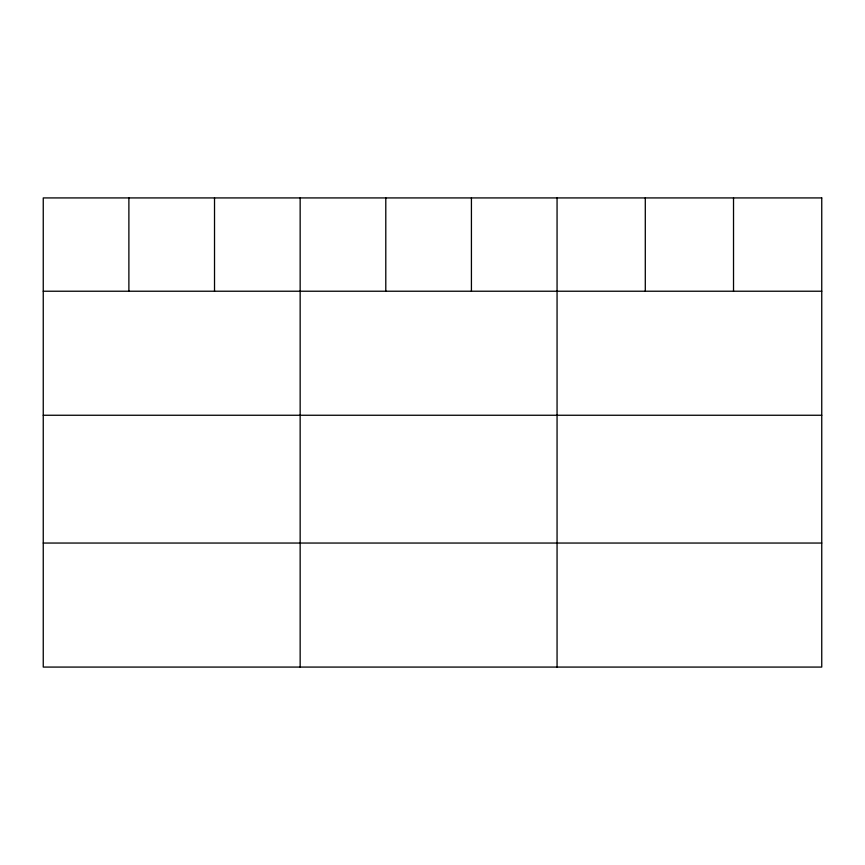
<?xml version="1.0" encoding="UTF-8"?>
<svg xmlns="http://www.w3.org/2000/svg" width="865" height="865" viewBox="0 0 865 865"><rect width="100%" height="100%" fill="white"/><g stroke="black" fill="none" stroke-linecap="round" stroke-linejoin="round"><path stroke-width="1.3" d="M43.25 291.224L821.75 291.224M43.25 415.254L821.75 415.254M43.25 543.047L821.75 543.047M733.52 197.923L733.52 291.224M645.29 197.923L645.29 291.224M557.06 197.923L557.06 667.077M471.425 197.923L471.425 291.224M385.79 197.923L385.79 291.224M300.155 197.923L300.155 667.077M214.52 197.923L214.52 291.224M128.885 197.923L128.885 291.224M821.75 197.923L43.25 197.923L43.25 667.077L821.75 667.077L821.75 197.923"/></g></svg>
